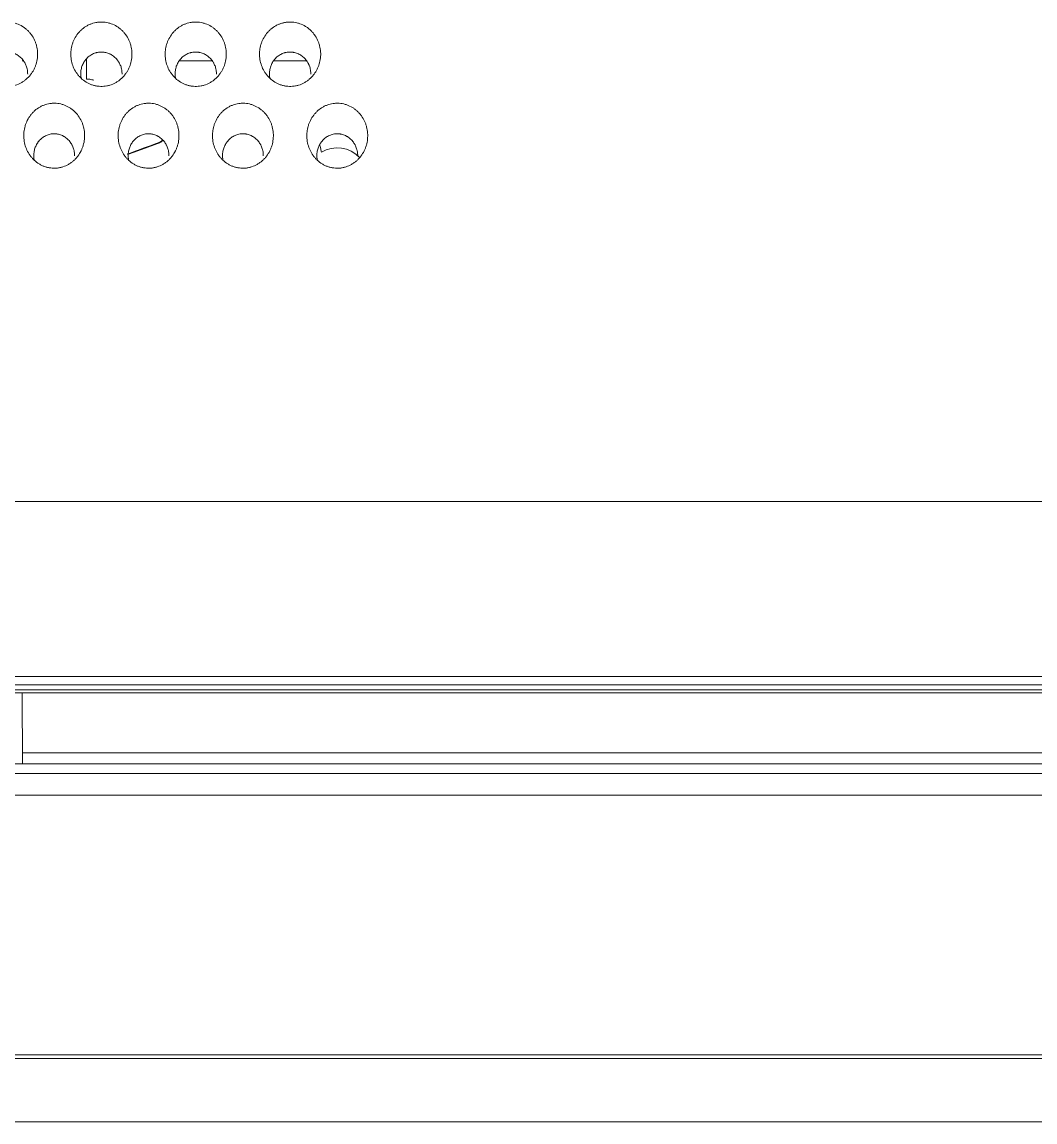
# Model space of a CAD drawing. Header units: millimetres. Extents: x 70151 to 230897, y 35202 to 113211.
# Drawn here: x 178390.98 to 178423.05, y 69139.19 to 69174 of the extents above; entities that cross this region are included whole.
import ezdxf

# ---------------------------------------------------------------- set-up
doc = ezdxf.new("R2010")
doc.units = ezdxf.units.MM
doc.header["$LTSCALE"] = 50
doc.layers.add('2-con', color=2, linetype='Continuous')
doc.layers.add('mark-B', color=2, linetype='Continuous', lineweight=20)

# ---------------------------------------------------------------- blocks, each defined once
blk = doc.blocks.new('무풍1WAY 대형')
at = {"layer": 'mark-B'}
for p, q in [((-539.751, -391.078), (539.721, -391.078)), ((263.932, -393.325), (263.918, -391.078)), ((230.561, -391.427), (263.92, -391.427)), ((230.561, -391.427), (263.92, -391.427)), ((261.898, -413.378), (261.898, -412.75)), ((255.969, -413.326), (254.928, -413.326)), ((258.956, -413.326), (257.916, -413.326)), ((263.934, -413.326), (263.891, -413.326))]:
    blk.add_line(p, q, dxfattribs=at)
for centre, major_axis, ratio, start_param, end_param in [((253.954, -409.572), (0, -1.002), 0.971746, 5.467013, 6.822923), ((259.704, -410.895), (0.068, -0.187), 0.588258, 3.10961, 3.558632)]:
    blk.add_ellipse(centre, major_axis=major_axis, ratio=ratio, start_param=start_param, end_param=end_param, dxfattribs=at)
for points, degree in [([(533.892, -379.742), (355.932, -379.742), (177.972, -379.741), (0.012, -379.74)], 3), ([(544.788, -399.378), (364.013, -399.378), (183.239, -399.378), (2.464, -399.378)], 3), ([(260.607, -410.369), (260.269, -410.495), (259.932, -410.619), (259.597, -410.74)], 3), ([(260.564, -410.367), (260.098, -410.542), (259.639, -410.704)], 2)]:
    blk.add_open_spline(points, degree=degree, dxfattribs=at)
for points, knots in [([(0.012, -381.746), (0.676, -381.746), (1.34, -381.746), (4.66, -381.746), (7.315, -381.746), (20.593, -381.746), (31.216, -381.746), (84.328, -381.746), (126.817, -381.746), (290.835, -381.746), (412.363, -381.746), (533.892, -381.746)], [0, 0, 0, 0, 0.003731, 0.003731, 0.018653, 0.018653, 0.078343, 0.078343, 0.317102, 0.317102, 1, 1, 1, 1]), ([(533.892, -381.867), (527.368, -381.867), (520.843, -381.867), (488.223, -381.867), (462.126, -381.867), (383.837, -381.867), (331.643, -381.867), (186.304, -381.867), (93.158, -381.867), (0.012, -381.867)], [0, 0, 0, 0, 0.036661, 0.036661, 0.183304, 0.183304, 0.47659, 0.47659, 1, 1, 1, 1]), ([(0.012, -390.086), (88.992, -390.086), (177.972, -390.086), (311.442, -390.086), (355.932, -390.086), (422.667, -390.086), (444.912, -390.086), (478.279, -390.086), (489.402, -390.086), (506.086, -390.086), (511.647, -390.086), (522.769, -390.086), (528.331, -390.086), (533.892, -390.086)], [0, 0, 0, 0, 0.5, 0.5, 0.75, 0.75, 0.875, 0.875, 0.9375, 0.9375, 0.96875, 0.96875, 1, 1, 1, 1]), ([(533.892, -390.772), (528.331, -390.772), (522.769, -390.772), (511.647, -390.772), (506.086, -390.772), (489.402, -390.772), (456.034, -390.772), (378.177, -390.772), (311.442, -390.772), (177.972, -390.772), (88.992, -390.772), (0.012, -390.772)], [0, 0, 0, 0, 0.03125, 0.03125, 0.0625, 0.0625, 0.125, 0.25, 0.5, 0.5, 1, 1, 1, 1]), ([(0.012, -393.325), (89.939, -393.325), (179.865, -393.325), (314.754, -393.325), (382.199, -393.325), (460.884, -393.325), (494.607, -393.325), (511.468, -393.325), (517.088, -393.325), (525.519, -393.325), (528.329, -393.325), (532.544, -393.325), (533.949, -393.325), (536.76, -393.325), (538.165, -393.325), (539.57, -393.326)], [0, 0, 0, 0, 0.5, 0.5, 0.75, 0.875, 0.9375, 0.9375, 0.96875, 0.96875, 0.984375, 0.984375, 0.992188, 0.992188, 1, 1, 1, 1]), ([(539.57, -393.415), (538.165, -393.415), (536.76, -393.414), (533.949, -393.414), (532.544, -393.414), (528.329, -393.414), (525.519, -393.414), (517.088, -393.414), (511.468, -393.414), (494.607, -393.414), (460.884, -393.414), (382.199, -393.414), (224.828, -393.414), (89.939, -393.414), (0.012, -393.414)], [0, 0, 0, 0, 0.007812, 0.007812, 0.015625, 0.015625, 0.03125, 0.03125, 0.0625, 0.0625, 0.125, 0.25, 0.5, 1, 1, 1, 1]), ([(0.012, -393.574), (0.562, -393.574), (1.111, -393.574), (3.857, -393.574), (6.053, -393.574), (17.036, -393.574), (25.823, -393.574), (69.755, -393.574), (104.901, -393.574), (206.137, -393.574), (272.226, -393.574), (340.153, -393.574), (341.99, -393.574), (346.025, -393.574), (348.222, -393.574), (352.615, -393.574), (354.811, -393.574), (361.401, -393.574), (365.795, -393.574), (372.384, -393.574), (374.581, -393.574), (378.974, -393.574), (381.171, -393.574), (387.761, -393.574), (392.154, -393.574), (398.744, -393.574), (400.941, -393.574), (405.334, -393.574), (407.531, -393.574), (411.924, -393.574), (414.12, -393.574), (420.71, -393.574), (425.104, -393.574), (431.693, -393.574), (433.89, -393.574), (438.283, -393.574), (440.48, -393.574), (447.07, -393.574), (451.463, -393.574), (458.053, -393.574), (460.25, -393.574), (464.643, -393.574), (466.839, -393.574), (473.429, -393.574), (477.823, -393.574), (484.413, -393.574), (486.609, -393.574), (491.002, -393.574), (493.199, -393.574), (499.789, -393.574), (504.182, -393.574), (510.772, -393.574), (512.969, -393.574), (517.362, -393.574), (519.559, -393.574), (526.698, -393.574), (531.64, -393.574), (537.131, -393.574), (537.68, -393.574), (538.676, -393.574), (539.123, -393.574), (539.569, -393.574)], [0, 0, 0, 0, 0.003053, 0.003053, 0.015267, 0.015267, 0.064121, 0.064121, 0.259537, 0.259537, 0.627, 0.627, 0.637219, 0.637219, 0.649432, 0.649432, 0.661646, 0.661646, 0.686073, 0.686073, 0.698286, 0.698286, 0.7105, 0.7105, 0.734927, 0.734927, 0.74714, 0.74714, 0.759354, 0.759354, 0.771567, 0.771567, 0.795994, 0.795994, 0.808208, 0.808208, 0.820421, 0.820421, 0.844848, 0.844848, 0.857062, 0.857062, 0.869276, 0.869276, 0.893703, 0.893703, 0.905916, 0.905916, 0.91813, 0.91813, 0.942557, 0.942557, 0.95477, 0.95477, 0.966984, 0.966984, 0.994463, 0.994463, 0.997517, 0.997517, 1, 1, 1, 1]), ([(539.566, -393.844), (538.902, -393.844), (538.238, -393.844), (537.244, -393.844), (536.913, -393.844), (535.918, -393.844), (535.254, -393.844), (531.935, -393.844), (529.279, -393.844), (516.001, -393.844), (505.379, -393.844), (452.267, -393.844), (409.777, -393.844), (244.863, -393.844), (122.438, -393.844), (0.012, -393.844)], [0, 0, 0, 0, 0.003691, 0.003691, 0.00553, 0.00553, 0.009221, 0.009221, 0.023987, 0.023987, 0.083049, 0.083049, 0.319298, 0.319298, 1, 1, 1, 1]), ([(254.717, -410.329), (254.756, -410.383), (254.788, -410.439), (254.843, -410.556), (254.865, -410.617), (254.899, -410.744), (254.909, -410.808), (254.917, -410.905), (254.918, -410.938), (254.917, -410.987), (254.917, -411.003), (254.915, -411.036), (254.914, -411.052), (254.906, -411.133), (254.893, -411.197), (254.866, -411.29), (254.856, -411.321), (254.832, -411.382), (254.819, -411.412), (254.775, -411.5), (254.741, -411.555), (254.682, -411.632), (254.661, -411.657), (254.627, -411.693), (254.616, -411.705), (254.592, -411.727), (254.58, -411.739), (254.519, -411.792), (254.466, -411.83), (254.396, -411.87), (254.381, -411.878), (254.352, -411.893), (254.337, -411.9), (254.292, -411.92), (254.261, -411.931), (254.169, -411.961), (254.105, -411.974), (254.023, -411.981), (254.006, -411.983), (253.974, -411.984), (253.957, -411.984), (253.909, -411.983), (253.844, -411.979), (253.779, -411.968), (253.731, -411.956), (253.715, -411.952), (253.684, -411.943), (253.668, -411.938), (253.591, -411.911), (253.532, -411.883), (253.462, -411.841), (253.449, -411.832), (253.421, -411.814), (253.381, -411.785), (253.319, -411.733), (253.274, -411.686), (253.23, -411.637), (253.21, -411.611), (253.152, -411.532), (253.119, -411.476), (253.085, -411.402), (253.078, -411.387), (253.066, -411.357), (253.06, -411.342), (253.043, -411.295), (253.033, -411.264), (253.009, -411.17), (252.998, -411.106), (252.991, -411.008), (252.99, -410.975), (252.991, -410.91), (252.993, -410.877), (253.003, -410.781), (253.015, -410.717), (253.038, -410.638), (253.043, -410.622), (253.053, -410.591), (253.07, -410.545), (253.09, -410.501), (253.133, -410.414), (253.168, -410.359), (253.228, -410.28), (253.249, -410.255), (253.293, -410.208), (253.339, -410.162), (253.39, -410.122), (253.43, -410.093), (253.443, -410.084), (253.471, -410.066), (253.485, -410.057), (253.556, -410.017), (253.615, -409.99), (253.708, -409.96), (253.74, -409.952), (253.788, -409.942), (253.804, -409.939), (253.837, -409.934), (253.853, -409.932), (253.934, -409.925), (253.999, -409.925), (254.081, -409.936), (254.097, -409.938), (254.129, -409.944), (254.177, -409.954), (254.256, -409.977), (254.316, -410.002), (254.36, -410.023), (254.375, -410.03), (254.404, -410.046), (254.418, -410.054), (254.488, -410.097), (254.539, -410.137), (254.611, -410.204), (254.634, -410.227), (254.678, -410.277), (254.698, -410.302), (254.717, -410.329)], [0, 0, 0, 0, 0.03125, 0.03125, 0.0625, 0.0625, 0.09375, 0.09375, 0.109375, 0.109375, 0.117188, 0.117188, 0.125, 0.125, 0.15625, 0.15625, 0.171875, 0.171875, 0.1875, 0.1875, 0.21875, 0.21875, 0.234375, 0.234375, 0.242188, 0.242188, 0.25, 0.25, 0.28125, 0.28125, 0.289063, 0.289063, 0.296875, 0.296875, 0.3125, 0.3125, 0.34375, 0.34375, 0.351563, 0.351563, 0.359375, 0.359375, 0.375, 0.390625, 0.390625, 0.398438, 0.398438, 0.40625, 0.40625, 0.4375, 0.4375, 0.445313, 0.445313, 0.453125, 0.46875, 0.484375, 0.484375, 0.5, 0.5, 0.53125, 0.53125, 0.539063, 0.539063, 0.546875, 0.546875, 0.5625, 0.5625, 0.59375, 0.59375, 0.609375, 0.609375, 0.625, 0.625, 0.65625, 0.65625, 0.664063, 0.664063, 0.671875, 0.6875, 0.6875, 0.71875, 0.71875, 0.734375, 0.734375, 0.75, 0.765625, 0.765625, 0.773438, 0.773438, 0.78125, 0.78125, 0.8125, 0.8125, 0.828125, 0.828125, 0.835938, 0.835938, 0.84375, 0.84375, 0.875, 0.875, 0.882813, 0.882813, 0.890625, 0.90625, 0.921875, 0.921875, 0.929688, 0.929688, 0.9375, 0.9375, 0.96875, 0.96875, 0.984375, 0.984375, 1, 1, 1, 1]), ([(257.705, -410.329), (257.743, -410.383), (257.776, -410.439), (257.831, -410.556), (257.853, -410.617), (257.886, -410.744), (257.897, -410.808), (257.904, -410.905), (257.906, -410.938), (257.905, -410.987), (257.904, -411.003), (257.903, -411.036), (257.901, -411.052), (257.893, -411.133), (257.881, -411.197), (257.854, -411.29), (257.844, -411.321), (257.82, -411.382), (257.807, -411.412), (257.763, -411.5), (257.729, -411.555), (257.669, -411.632), (257.648, -411.657), (257.615, -411.693), (257.603, -411.705), (257.58, -411.727), (257.568, -411.739), (257.507, -411.792), (257.454, -411.83), (257.383, -411.87), (257.369, -411.878), (257.34, -411.893), (257.325, -411.9), (257.28, -411.92), (257.249, -411.931), (257.156, -411.961), (257.092, -411.974), (257.01, -411.981), (256.994, -411.983), (256.961, -411.984), (256.945, -411.984), (256.896, -411.983), (256.831, -411.979), (256.767, -411.968), (256.719, -411.956), (256.703, -411.952), (256.671, -411.943), (256.656, -411.938), (256.579, -411.911), (256.52, -411.883), (256.45, -411.841), (256.436, -411.832), (256.409, -411.814), (256.369, -411.785), (256.307, -411.733), (256.261, -411.686), (256.218, -411.637), (256.197, -411.611), (256.14, -411.532), (256.107, -411.476), (256.072, -411.402), (256.066, -411.387), (256.053, -411.357), (256.047, -411.342), (256.031, -411.295), (256.021, -411.264), (255.996, -411.17), (255.986, -411.106), (255.978, -411.008), (255.977, -410.975), (255.978, -410.91), (255.98, -410.877), (255.99, -410.781), (256.003, -410.717), (256.025, -410.638), (256.03, -410.622), (256.041, -410.591), (256.058, -410.545), (256.078, -410.501), (256.121, -410.414), (256.155, -410.359), (256.215, -410.28), (256.236, -410.255), (256.28, -410.208), (256.327, -410.162), (256.377, -410.122), (256.417, -410.093), (256.431, -410.084), (256.458, -410.066), (256.472, -410.057), (256.543, -410.017), (256.603, -409.99), (256.696, -409.96), (256.727, -409.952), (256.776, -409.942), (256.792, -409.939), (256.824, -409.934), (256.841, -409.932), (256.922, -409.925), (256.987, -409.925), (257.068, -409.936), (257.085, -409.938), (257.117, -409.944), (257.165, -409.954), (257.243, -409.977), (257.303, -410.002), (257.348, -410.023), (257.362, -410.03), (257.391, -410.046), (257.406, -410.054), (257.475, -410.097), (257.527, -410.137), (257.599, -410.204), (257.622, -410.227), (257.665, -410.277), (257.686, -410.302), (257.705, -410.329)], [0, 0, 0, 0, 0.03125, 0.03125, 0.0625, 0.0625, 0.09375, 0.09375, 0.109375, 0.109375, 0.117188, 0.117188, 0.125, 0.125, 0.15625, 0.15625, 0.171875, 0.171875, 0.1875, 0.1875, 0.21875, 0.21875, 0.234375, 0.234375, 0.242188, 0.242188, 0.25, 0.25, 0.28125, 0.28125, 0.289063, 0.289063, 0.296875, 0.296875, 0.3125, 0.3125, 0.34375, 0.34375, 0.351563, 0.351563, 0.359375, 0.359375, 0.375, 0.390625, 0.390625, 0.398438, 0.398438, 0.40625, 0.40625, 0.4375, 0.4375, 0.445313, 0.445313, 0.453125, 0.46875, 0.484375, 0.484375, 0.5, 0.5, 0.53125, 0.53125, 0.539062, 0.539062, 0.546875, 0.546875, 0.5625, 0.5625, 0.59375, 0.59375, 0.609375, 0.609375, 0.625, 0.625, 0.65625, 0.65625, 0.664063, 0.664063, 0.671875, 0.6875, 0.6875, 0.71875, 0.71875, 0.734375, 0.734375, 0.75, 0.765625, 0.765625, 0.773438, 0.773438, 0.78125, 0.78125, 0.8125, 0.8125, 0.828125, 0.828125, 0.835938, 0.835938, 0.84375, 0.84375, 0.875, 0.875, 0.882813, 0.882813, 0.890625, 0.90625, 0.921875, 0.921875, 0.929688, 0.929688, 0.9375, 0.9375, 0.96875, 0.96875, 0.984375, 0.984375, 1, 1, 1, 1]), ([(260.692, -410.329), (260.731, -410.383), (260.763, -410.439), (260.818, -410.556), (260.84, -410.617), (260.874, -410.744), (260.884, -410.808), (260.892, -410.905), (260.893, -410.938), (260.893, -410.987), (260.892, -411.003), (260.89, -411.036), (260.889, -411.052), (260.881, -411.133), (260.868, -411.197), (260.842, -411.29), (260.831, -411.321), (260.808, -411.382), (260.794, -411.412), (260.75, -411.5), (260.716, -411.555), (260.657, -411.632), (260.636, -411.657), (260.602, -411.693), (260.591, -411.705), (260.567, -411.727), (260.555, -411.739), (260.494, -411.792), (260.442, -411.83), (260.371, -411.87), (260.356, -411.878), (260.327, -411.893), (260.312, -411.9), (260.267, -411.92), (260.237, -411.931), (260.144, -411.961), (260.08, -411.974), (259.998, -411.981), (259.982, -411.983), (259.949, -411.984), (259.932, -411.984), (259.884, -411.983), (259.819, -411.979), (259.754, -411.968), (259.706, -411.956), (259.691, -411.952), (259.659, -411.943), (259.643, -411.938), (259.566, -411.911), (259.508, -411.883), (259.437, -411.841), (259.424, -411.832), (259.396, -411.814), (259.357, -411.785), (259.294, -411.733), (259.249, -411.686), (259.205, -411.637), (259.185, -411.611), (259.127, -411.532), (259.094, -411.476), (259.06, -411.402), (259.053, -411.387), (259.041, -411.357), (259.035, -411.342), (259.018, -411.295), (259.009, -411.264), (258.984, -411.17), (258.973, -411.106), (258.966, -411.008), (258.965, -410.975), (258.966, -410.91), (258.968, -410.877), (258.978, -410.781), (258.99, -410.717), (259.013, -410.638), (259.018, -410.622), (259.028, -410.591), (259.045, -410.545), (259.065, -410.501), (259.109, -410.414), (259.143, -410.359), (259.203, -410.28), (259.224, -410.255), (259.268, -410.208), (259.314, -410.162), (259.365, -410.122), (259.405, -410.093), (259.418, -410.084), (259.446, -410.066), (259.46, -410.057), (259.531, -410.017), (259.59, -409.99), (259.683, -409.96), (259.715, -409.952), (259.763, -409.942), (259.779, -409.939), (259.812, -409.934), (259.828, -409.932), (259.909, -409.925), (259.974, -409.925), (260.056, -409.936), (260.072, -409.938), (260.104, -409.944), (260.153, -409.954), (260.231, -409.977), (260.291, -410.002), (260.335, -410.023), (260.35, -410.03), (260.379, -410.046), (260.393, -410.054), (260.463, -410.097), (260.515, -410.137), (260.586, -410.204), (260.609, -410.227), (260.653, -410.277), (260.673, -410.302), (260.692, -410.329)], [0, 0, 0, 0, 0.03125, 0.03125, 0.0625, 0.0625, 0.09375, 0.09375, 0.109375, 0.109375, 0.117188, 0.117188, 0.125, 0.125, 0.15625, 0.15625, 0.171875, 0.171875, 0.1875, 0.1875, 0.21875, 0.21875, 0.234375, 0.234375, 0.242188, 0.242188, 0.25, 0.25, 0.28125, 0.28125, 0.289063, 0.289063, 0.296875, 0.296875, 0.3125, 0.3125, 0.34375, 0.34375, 0.351563, 0.351563, 0.359375, 0.359375, 0.375, 0.390625, 0.390625, 0.398438, 0.398438, 0.40625, 0.40625, 0.4375, 0.4375, 0.445313, 0.445313, 0.453125, 0.46875, 0.484375, 0.484375, 0.5, 0.5, 0.53125, 0.53125, 0.539063, 0.539063, 0.546875, 0.546875, 0.5625, 0.5625, 0.59375, 0.59375, 0.609375, 0.609375, 0.625, 0.625, 0.65625, 0.65625, 0.664063, 0.664063, 0.671875, 0.6875, 0.6875, 0.71875, 0.71875, 0.734375, 0.734375, 0.75, 0.765625, 0.765625, 0.773438, 0.773438, 0.78125, 0.78125, 0.8125, 0.8125, 0.828125, 0.828125, 0.835938, 0.835938, 0.84375, 0.84375, 0.875, 0.875, 0.882813, 0.882813, 0.890625, 0.90625, 0.921875, 0.921875, 0.929688, 0.929688, 0.9375, 0.9375, 0.96875, 0.96875, 0.984375, 0.984375, 1, 1, 1, 1]), ([(263.68, -410.329), (263.718, -410.383), (263.751, -410.439), (263.806, -410.556), (263.828, -410.617), (263.861, -410.744), (263.872, -410.808), (263.88, -410.905), (263.881, -410.938), (263.88, -410.987), (263.88, -411.003), (263.878, -411.036), (263.876, -411.052), (263.868, -411.133), (263.856, -411.197), (263.829, -411.29), (263.819, -411.321), (263.795, -411.382), (263.782, -411.412), (263.738, -411.5), (263.704, -411.555), (263.644, -411.632), (263.623, -411.657), (263.59, -411.693), (263.578, -411.705), (263.555, -411.727), (263.543, -411.739), (263.482, -411.792), (263.429, -411.83), (263.358, -411.87), (263.344, -411.878), (263.315, -411.893), (263.3, -411.9), (263.255, -411.92), (263.224, -411.931), (263.131, -411.961), (263.068, -411.974), (262.986, -411.981), (262.969, -411.983), (262.936, -411.984), (262.92, -411.984), (262.871, -411.983), (262.806, -411.979), (262.742, -411.968), (262.694, -411.956), (262.678, -411.952), (262.647, -411.943), (262.631, -411.938), (262.554, -411.911), (262.495, -411.883), (262.425, -411.841), (262.411, -411.832), (262.384, -411.814), (262.344, -411.785), (262.282, -411.733), (262.236, -411.686), (262.193, -411.637), (262.172, -411.611), (262.115, -411.532), (262.082, -411.476), (262.047, -411.402), (262.041, -411.387), (262.028, -411.357), (262.022, -411.342), (262.006, -411.295), (261.996, -411.264), (261.972, -411.17), (261.961, -411.106), (261.954, -411.008), (261.953, -410.975), (261.954, -410.91), (261.955, -410.877), (261.965, -410.781), (261.978, -410.717), (262.001, -410.638), (262.006, -410.622), (262.016, -410.591), (262.033, -410.545), (262.053, -410.501), (262.096, -410.414), (262.13, -410.359), (262.19, -410.28), (262.211, -410.255), (262.256, -410.208), (262.302, -410.162), (262.353, -410.122), (262.392, -410.093), (262.406, -410.084), (262.433, -410.066), (262.447, -410.057), (262.519, -410.017), (262.578, -409.99), (262.671, -409.96), (262.702, -409.952), (262.751, -409.942), (262.767, -409.939), (262.799, -409.934), (262.816, -409.932), (262.897, -409.925), (262.962, -409.925), (263.043, -409.936), (263.06, -409.938), (263.092, -409.944), (263.14, -409.954), (263.218, -409.977), (263.278, -410.002), (263.323, -410.023), (263.338, -410.03), (263.366, -410.046), (263.381, -410.054), (263.45, -410.097), (263.502, -410.137), (263.574, -410.204), (263.597, -410.227), (263.64, -410.277), (263.661, -410.302), (263.68, -410.329)], [0, 0, 0, 0, 0.03125, 0.03125, 0.0625, 0.0625, 0.09375, 0.09375, 0.109375, 0.109375, 0.117187, 0.117187, 0.125, 0.125, 0.15625, 0.15625, 0.171875, 0.171875, 0.1875, 0.1875, 0.21875, 0.21875, 0.234375, 0.234375, 0.242187, 0.242187, 0.25, 0.25, 0.28125, 0.28125, 0.289062, 0.289062, 0.296875, 0.296875, 0.3125, 0.3125, 0.34375, 0.34375, 0.351562, 0.351562, 0.359375, 0.359375, 0.375, 0.390625, 0.390625, 0.398437, 0.398437, 0.40625, 0.40625, 0.4375, 0.4375, 0.445312, 0.445312, 0.453125, 0.46875, 0.484375, 0.484375, 0.5, 0.5, 0.53125, 0.53125, 0.539062, 0.539062, 0.546875, 0.546875, 0.5625, 0.5625, 0.59375, 0.59375, 0.609375, 0.609375, 0.625, 0.625, 0.65625, 0.65625, 0.664062, 0.664062, 0.671875, 0.6875, 0.6875, 0.71875, 0.71875, 0.734375, 0.734375, 0.75, 0.765625, 0.765625, 0.773437, 0.773437, 0.78125, 0.78125, 0.8125, 0.8125, 0.828125, 0.828125, 0.835937, 0.835937, 0.84375, 0.84375, 0.875, 0.875, 0.882812, 0.882812, 0.890625, 0.90625, 0.921875, 0.921875, 0.929687, 0.929687, 0.9375, 0.9375, 0.96875, 0.96875, 0.984375, 0.984375, 1, 1, 1, 1]), ([(254.585, -410.18), (254.587, -410.187), (254.588, -410.194), (254.593, -410.222), (254.596, -410.244), (254.598, -410.277), (254.599, -410.288), (254.6, -410.31), (254.6, -410.321), (254.6, -410.376), (254.595, -410.419), (254.583, -410.483), (254.578, -410.505), (254.566, -410.547), (254.559, -410.568), (254.536, -410.629), (254.517, -410.668), (254.488, -410.715), (254.482, -410.724), (254.47, -410.742), (254.464, -410.751), (254.444, -410.777), (254.43, -410.794), (254.385, -410.842), (254.353, -410.871), (254.3, -410.91), (254.281, -410.922), (254.243, -410.944), (254.204, -410.964), (254.164, -410.98), (254.122, -410.993), (254.101, -410.999), (254.036, -411.013), (253.992, -411.017), (253.927, -411.017), (253.905, -411.015), (253.872, -411.011), (253.861, -411.01), (253.839, -411.006), (253.829, -411.004), (253.775, -410.992), (253.734, -410.977), (253.684, -410.954), (253.674, -410.949), (253.655, -410.938), (253.626, -410.922), (253.581, -410.891), (253.547, -410.863), (253.515, -410.833), (253.499, -410.818), (253.456, -410.768), (253.43, -410.733), (253.402, -410.686), (253.397, -410.676), (253.387, -410.657), (253.382, -410.647), (253.368, -410.617), (253.359, -410.597), (253.337, -410.535), (253.326, -410.493), (253.315, -410.428), (253.312, -410.406), (253.309, -410.362), (253.308, -410.34), (253.308, -410.318)], [0, 0, 0, 0, 0.009671, 0.009671, 0.038799, 0.038799, 0.053362, 0.053362, 0.067926, 0.067926, 0.12618, 0.12618, 0.155308, 0.155308, 0.184435, 0.184435, 0.24269, 0.24269, 0.257253, 0.257253, 0.271817, 0.271817, 0.300944, 0.300944, 0.359199, 0.359199, 0.388326, 0.388326, 0.417454, 0.446581, 0.446581, 0.475708, 0.475708, 0.533963, 0.533963, 0.56309, 0.56309, 0.577654, 0.577654, 0.592218, 0.592218, 0.650472, 0.650472, 0.665036, 0.665036, 0.6796, 0.708727, 0.737854, 0.737854, 0.766981, 0.766981, 0.825236, 0.825236, 0.8398, 0.8398, 0.854363, 0.854363, 0.883491, 0.883491, 0.941745, 0.941745, 0.970873, 0.970873, 1, 1, 1, 1]), ([(254.455, -410.432), (254.462, -410.465), (254.469, -410.499), (254.484, -410.563), (254.491, -410.595), (254.502, -410.64), (254.506, -410.655), (254.509, -410.669)], [0, 0, 0, 0, 0.403898, 0.403898, 0.807796, 0.807796, 1, 1, 1, 1]), ([(257.573, -410.18), (257.574, -410.187), (257.575, -410.194), (257.58, -410.222), (257.583, -410.244), (257.586, -410.277), (257.586, -410.288), (257.587, -410.31), (257.587, -410.321), (257.587, -410.376), (257.583, -410.419), (257.571, -410.483), (257.566, -410.505), (257.554, -410.547), (257.547, -410.568), (257.524, -410.629), (257.504, -410.668), (257.476, -410.715), (257.47, -410.724), (257.458, -410.742), (257.451, -410.751), (257.431, -410.777), (257.417, -410.794), (257.373, -410.842), (257.341, -410.871), (257.287, -410.91), (257.269, -410.922), (257.231, -410.944), (257.192, -410.964), (257.151, -410.98), (257.11, -410.993), (257.088, -410.999), (257.023, -411.013), (256.98, -411.017), (256.914, -411.017), (256.892, -411.015), (256.86, -411.011), (256.849, -411.01), (256.827, -411.006), (256.816, -411.004), (256.763, -410.992), (256.721, -410.977), (256.672, -410.954), (256.662, -410.949), (256.642, -410.938), (256.614, -410.922), (256.568, -410.891), (256.535, -410.863), (256.502, -410.833), (256.487, -410.818), (256.443, -410.768), (256.418, -410.733), (256.39, -410.686), (256.384, -410.676), (256.374, -410.657), (256.369, -410.647), (256.355, -410.617), (256.347, -410.597), (256.325, -410.535), (256.313, -410.493), (256.302, -410.428), (256.3, -410.406), (256.296, -410.362), (256.295, -410.34), (256.296, -410.318)], [0, 0, 0, 0, 0.009669, 0.009669, 0.038797, 0.038797, 0.053361, 0.053361, 0.067924, 0.067924, 0.126179, 0.126179, 0.155306, 0.155306, 0.184434, 0.184434, 0.242688, 0.242688, 0.257252, 0.257252, 0.271816, 0.271816, 0.300943, 0.300943, 0.359198, 0.359198, 0.388325, 0.388325, 0.417453, 0.44658, 0.44658, 0.475707, 0.475707, 0.533962, 0.533962, 0.563089, 0.563089, 0.577653, 0.577653, 0.592217, 0.592217, 0.650472, 0.650472, 0.665035, 0.665035, 0.679599, 0.708726, 0.737854, 0.737854, 0.766981, 0.766981, 0.825236, 0.825236, 0.839799, 0.839799, 0.854363, 0.854363, 0.883491, 0.883491, 0.941745, 0.941745, 0.970873, 0.970873, 1, 1, 1, 1]), ([(260.56, -410.18), (260.562, -410.187), (260.563, -410.194), (260.568, -410.222), (260.571, -410.244), (260.573, -410.277), (260.574, -410.288), (260.575, -410.31), (260.575, -410.321), (260.575, -410.376), (260.57, -410.419), (260.558, -410.483), (260.553, -410.505), (260.541, -410.547), (260.535, -410.568), (260.511, -410.629), (260.492, -410.668), (260.463, -410.715), (260.457, -410.724), (260.445, -410.742), (260.439, -410.751), (260.419, -410.777), (260.405, -410.794), (260.36, -410.842), (260.328, -410.871), (260.275, -410.91), (260.256, -410.922), (260.218, -410.944), (260.179, -410.964), (260.139, -410.98), (260.097, -410.993), (260.076, -410.999), (260.011, -411.013), (259.967, -411.017), (259.902, -411.017), (259.88, -411.015), (259.847, -411.011), (259.836, -411.01), (259.814, -411.006), (259.804, -411.004), (259.75, -410.992), (259.709, -410.977), (259.659, -410.954), (259.649, -410.949), (259.63, -410.938), (259.601, -410.922), (259.556, -410.891), (259.522, -410.863), (259.49, -410.833), (259.475, -410.818), (259.431, -410.768), (259.405, -410.733), (259.377, -410.686), (259.372, -410.676), (259.362, -410.657), (259.357, -410.647), (259.343, -410.617), (259.334, -410.597), (259.312, -410.535), (259.301, -410.493), (259.29, -410.428), (259.287, -410.406), (259.284, -410.362), (259.283, -410.34), (259.283, -410.318)], [0, 0, 0, 0, 0.009669, 0.009669, 0.038797, 0.038797, 0.053361, 0.053361, 0.067924, 0.067924, 0.126179, 0.126179, 0.155306, 0.155306, 0.184434, 0.184434, 0.242688, 0.242688, 0.257252, 0.257252, 0.271816, 0.271816, 0.300943, 0.300943, 0.359198, 0.359198, 0.388325, 0.388325, 0.417453, 0.44658, 0.44658, 0.475707, 0.475707, 0.533962, 0.533962, 0.563089, 0.563089, 0.577653, 0.577653, 0.592217, 0.592217, 0.650472, 0.650472, 0.665035, 0.665035, 0.679599, 0.708726, 0.737854, 0.737854, 0.766981, 0.766981, 0.825236, 0.825236, 0.839799, 0.839799, 0.854363, 0.854363, 0.883491, 0.883491, 0.941745, 0.941745, 0.970873, 0.970873, 1, 1, 1, 1]), ([(263.548, -410.18), (263.549, -410.187), (263.551, -410.194), (263.556, -410.222), (263.558, -410.244), (263.561, -410.277), (263.562, -410.288), (263.562, -410.31), (263.563, -410.321), (263.562, -410.376), (263.558, -410.419), (263.546, -410.483), (263.541, -410.505), (263.529, -410.547), (263.522, -410.568), (263.499, -410.629), (263.48, -410.668), (263.451, -410.715), (263.445, -410.724), (263.433, -410.742), (263.426, -410.751), (263.406, -410.777), (263.392, -410.794), (263.348, -410.842), (263.316, -410.871), (263.262, -410.91), (263.244, -410.922), (263.206, -410.944), (263.167, -410.964), (263.126, -410.98), (263.085, -410.993), (263.063, -410.999), (262.998, -411.013), (262.955, -411.017), (262.889, -411.017), (262.868, -411.015), (262.835, -411.011), (262.824, -411.01), (262.802, -411.006), (262.791, -411.004), (262.738, -410.992), (262.697, -410.977), (262.647, -410.954), (262.637, -410.949), (262.617, -410.938), (262.589, -410.922), (262.543, -410.891), (262.51, -410.863), (262.478, -410.833), (262.462, -410.818), (262.418, -410.768), (262.393, -410.733), (262.365, -410.686), (262.36, -410.676), (262.349, -410.657), (262.344, -410.647), (262.33, -410.617), (262.322, -410.597), (262.3, -410.535), (262.288, -410.493), (262.277, -410.428), (262.275, -410.406), (262.271, -410.362), (262.271, -410.34), (262.271, -410.318)], [0, 0, 0, 0, 0.009669, 0.009669, 0.038797, 0.038797, 0.053361, 0.053361, 0.067924, 0.067924, 0.126179, 0.126179, 0.155306, 0.155306, 0.184434, 0.184434, 0.242688, 0.242688, 0.257252, 0.257252, 0.271816, 0.271816, 0.300943, 0.300943, 0.359198, 0.359198, 0.388325, 0.388325, 0.417453, 0.44658, 0.44658, 0.475707, 0.475707, 0.533962, 0.533962, 0.563089, 0.563089, 0.577653, 0.577653, 0.592217, 0.592217, 0.650472, 0.650472, 0.665035, 0.665035, 0.679599, 0.708726, 0.737854, 0.737854, 0.766981, 0.766981, 0.825236, 0.825236, 0.839799, 0.839799, 0.854363, 0.854363, 0.883491, 0.883491, 0.941745, 0.941745, 0.970873, 0.970873, 1, 1, 1, 1]), ([(259.64, -410.712), (259.615, -410.719), (259.55, -410.742), (259.498, -410.781), (259.47, -410.81)], [0, 0, 0, 0, 0.362658, 1, 1, 1, 1]), ([(259.597, -410.74), (259.56, -410.757), (259.528, -410.777), (259.492, -410.805), (259.485, -410.81), (259.478, -410.817), (259.477, -410.817), (259.477, -410.817)], [0, 0, 0, 0, 0.790058, 0.790058, 0.987573, 0.987573, 1, 1, 1, 1]), ([(256.218, -412.919), (256.257, -412.972), (256.289, -413.028), (256.344, -413.145), (256.366, -413.206), (256.39, -413.301), (256.397, -413.333), (256.407, -413.397), (256.415, -413.461), (256.416, -413.526), (256.415, -413.574), (256.415, -413.591), (256.413, -413.623), (256.411, -413.639), (256.402, -413.72), (256.389, -413.784), (256.361, -413.876), (256.35, -413.907), (256.332, -413.952), (256.325, -413.967), (256.311, -413.997), (256.304, -414.011), (256.267, -414.083), (256.231, -414.137), (256.171, -414.213), (256.15, -414.238), (256.115, -414.273), (256.104, -414.284), (256.08, -414.307), (256.068, -414.317), (256.006, -414.37), (255.952, -414.406), (255.881, -414.445), (255.866, -414.453), (255.837, -414.467), (255.822, -414.474), (255.777, -414.493), (255.715, -414.515), (255.652, -414.53), (255.604, -414.539), (255.588, -414.542), (255.556, -414.546), (255.54, -414.548), (255.458, -414.555), (255.393, -414.553), (255.296, -414.54), (255.264, -414.534), (255.216, -414.523), (255.2, -414.519), (255.169, -414.509), (255.153, -414.504), (255.077, -414.477), (255.018, -414.45), (254.948, -414.407), (254.934, -414.398), (254.907, -414.38), (254.867, -414.351), (254.805, -414.299), (254.76, -414.253), (254.728, -414.216), (254.717, -414.204), (254.697, -414.178), (254.687, -414.165), (254.639, -414.099), (254.606, -414.043), (254.565, -413.955), (254.552, -413.925), (254.53, -413.864), (254.521, -413.833), (254.497, -413.738), (254.487, -413.675), (254.48, -413.577), (254.479, -413.544), (254.481, -413.479), (254.483, -413.447), (254.494, -413.351), (254.507, -413.288), (254.531, -413.209), (254.536, -413.194), (254.547, -413.163), (254.564, -413.118), (254.598, -413.044), (254.631, -412.988), (254.657, -412.948), (254.667, -412.934), (254.686, -412.908), (254.695, -412.895), (254.746, -412.83), (254.791, -412.784), (254.865, -412.721), (254.891, -412.701), (254.931, -412.673), (254.945, -412.664), (254.973, -412.647), (254.987, -412.639), (255.059, -412.599), (255.118, -412.574), (255.211, -412.546), (255.243, -412.538), (255.308, -412.526), (255.34, -412.521), (255.437, -412.513), (255.502, -412.515), (255.584, -412.526), (255.6, -412.528), (255.632, -412.534), (255.68, -412.544), (255.758, -412.568), (255.818, -412.593), (255.862, -412.614), (255.877, -412.621), (255.906, -412.637), (255.92, -412.645), (255.989, -412.688), (256.041, -412.727), (256.112, -412.794), (256.135, -412.818), (256.179, -412.867), (256.199, -412.893), (256.218, -412.919)], [0, 0, 0, 0, 0.03125, 0.03125, 0.0625, 0.0625, 0.078125, 0.078125, 0.09375, 0.109375, 0.109375, 0.117187, 0.117187, 0.125, 0.125, 0.15625, 0.15625, 0.171875, 0.171875, 0.179687, 0.179687, 0.1875, 0.1875, 0.21875, 0.21875, 0.234375, 0.234375, 0.242187, 0.242187, 0.25, 0.25, 0.28125, 0.28125, 0.289062, 0.289062, 0.296875, 0.296875, 0.3125, 0.328125, 0.328125, 0.335937, 0.335937, 0.34375, 0.34375, 0.375, 0.375, 0.390625, 0.390625, 0.398437, 0.398437, 0.40625, 0.40625, 0.4375, 0.4375, 0.445313, 0.445313, 0.453125, 0.46875, 0.484375, 0.484375, 0.492188, 0.492188, 0.5, 0.5, 0.53125, 0.53125, 0.546875, 0.546875, 0.5625, 0.5625, 0.59375, 0.59375, 0.609375, 0.609375, 0.625, 0.625, 0.65625, 0.65625, 0.664063, 0.664063, 0.671875, 0.6875, 0.703125, 0.703125, 0.710938, 0.710938, 0.71875, 0.71875, 0.75, 0.75, 0.765625, 0.765625, 0.773438, 0.773438, 0.78125, 0.78125, 0.8125, 0.8125, 0.828125, 0.828125, 0.84375, 0.84375, 0.875, 0.875, 0.882813, 0.882813, 0.890625, 0.90625, 0.921875, 0.921875, 0.929688, 0.929688, 0.9375, 0.9375, 0.96875, 0.96875, 0.984375, 0.984375, 1, 1, 1, 1]), ([(259.206, -412.919), (259.244, -412.972), (259.277, -413.028), (259.331, -413.145), (259.353, -413.206), (259.378, -413.301), (259.384, -413.333), (259.395, -413.397), (259.402, -413.461), (259.404, -413.526), (259.403, -413.574), (259.402, -413.591), (259.4, -413.623), (259.399, -413.639), (259.39, -413.72), (259.377, -413.784), (259.348, -413.876), (259.338, -413.907), (259.319, -413.952), (259.313, -413.967), (259.299, -413.997), (259.292, -414.011), (259.254, -414.083), (259.219, -414.137), (259.159, -414.213), (259.137, -414.238), (259.103, -414.273), (259.091, -414.284), (259.067, -414.307), (259.055, -414.317), (258.993, -414.37), (258.94, -414.406), (258.868, -414.445), (258.854, -414.453), (258.824, -414.467), (258.809, -414.474), (258.764, -414.493), (258.703, -414.515), (258.64, -414.53), (258.592, -414.539), (258.576, -414.542), (258.544, -414.546), (258.527, -414.548), (258.445, -414.555), (258.38, -414.553), (258.284, -414.54), (258.252, -414.534), (258.204, -414.523), (258.188, -414.519), (258.156, -414.509), (258.141, -414.504), (258.064, -414.477), (258.006, -414.45), (257.936, -414.407), (257.922, -414.398), (257.895, -414.38), (257.855, -414.351), (257.793, -414.299), (257.748, -414.253), (257.715, -414.216), (257.705, -414.204), (257.684, -414.178), (257.674, -414.165), (257.626, -414.099), (257.594, -414.043), (257.552, -413.955), (257.54, -413.925), (257.518, -413.864), (257.508, -413.833), (257.484, -413.738), (257.474, -413.675), (257.467, -413.577), (257.467, -413.544), (257.468, -413.479), (257.47, -413.447), (257.481, -413.351), (257.495, -413.288), (257.518, -413.209), (257.523, -413.194), (257.534, -413.163), (257.552, -413.118), (257.586, -413.044), (257.618, -412.988), (257.645, -412.948), (257.654, -412.934), (257.673, -412.908), (257.683, -412.895), (257.734, -412.83), (257.779, -412.784), (257.853, -412.721), (257.878, -412.701), (257.919, -412.673), (257.932, -412.664), (257.96, -412.647), (257.975, -412.639), (258.046, -412.599), (258.106, -412.574), (258.199, -412.546), (258.231, -412.538), (258.295, -412.526), (258.328, -412.521), (258.425, -412.513), (258.49, -412.515), (258.571, -412.526), (258.587, -412.528), (258.62, -412.534), (258.668, -412.544), (258.745, -412.568), (258.805, -412.593), (258.85, -412.614), (258.864, -412.621), (258.893, -412.637), (258.907, -412.645), (258.977, -412.688), (259.028, -412.727), (259.1, -412.794), (259.123, -412.818), (259.166, -412.867), (259.187, -412.893), (259.206, -412.919)], [0, 0, 0, 0, 0.03125, 0.03125, 0.0625, 0.0625, 0.078125, 0.078125, 0.09375, 0.109375, 0.109375, 0.117188, 0.117188, 0.125, 0.125, 0.15625, 0.15625, 0.171875, 0.171875, 0.179688, 0.179688, 0.1875, 0.1875, 0.21875, 0.21875, 0.234375, 0.234375, 0.242188, 0.242188, 0.25, 0.25, 0.28125, 0.28125, 0.289063, 0.289063, 0.296875, 0.296875, 0.3125, 0.328125, 0.328125, 0.335938, 0.335938, 0.34375, 0.34375, 0.375, 0.375, 0.390625, 0.390625, 0.398438, 0.398438, 0.40625, 0.40625, 0.4375, 0.4375, 0.445313, 0.445313, 0.453125, 0.46875, 0.484375, 0.484375, 0.492188, 0.492188, 0.5, 0.5, 0.53125, 0.53125, 0.546875, 0.546875, 0.5625, 0.5625, 0.59375, 0.59375, 0.609375, 0.609375, 0.625, 0.625, 0.65625, 0.65625, 0.664063, 0.664063, 0.671875, 0.6875, 0.703125, 0.703125, 0.710938, 0.710938, 0.71875, 0.71875, 0.75, 0.75, 0.765625, 0.765625, 0.773438, 0.773438, 0.78125, 0.78125, 0.8125, 0.8125, 0.828125, 0.828125, 0.84375, 0.84375, 0.875, 0.875, 0.882813, 0.882813, 0.890625, 0.90625, 0.921875, 0.921875, 0.929688, 0.929688, 0.9375, 0.9375, 0.96875, 0.96875, 0.984375, 0.984375, 1, 1, 1, 1]), ([(262.193, -412.919), (262.232, -412.972), (262.264, -413.028), (262.319, -413.145), (262.341, -413.206), (262.365, -413.301), (262.372, -413.333), (262.382, -413.397), (262.39, -413.461), (262.391, -413.526), (262.39, -413.574), (262.39, -413.591), (262.388, -413.623), (262.386, -413.639), (262.377, -413.72), (262.364, -413.784), (262.336, -413.876), (262.325, -413.907), (262.307, -413.952), (262.3, -413.967), (262.286, -413.997), (262.279, -414.011), (262.242, -414.083), (262.207, -414.137), (262.146, -414.213), (262.125, -414.238), (262.09, -414.273), (262.079, -414.284), (262.055, -414.307), (262.043, -414.317), (261.981, -414.37), (261.927, -414.406), (261.856, -414.445), (261.841, -414.453), (261.812, -414.467), (261.797, -414.474), (261.752, -414.493), (261.69, -414.515), (261.627, -414.53), (261.58, -414.539), (261.564, -414.542), (261.531, -414.546), (261.515, -414.548), (261.433, -414.555), (261.368, -414.553), (261.271, -414.54), (261.239, -414.534), (261.191, -414.523), (261.175, -414.519), (261.144, -414.509), (261.128, -414.504), (261.052, -414.477), (260.993, -414.45), (260.923, -414.407), (260.909, -414.398), (260.882, -414.38), (260.843, -414.351), (260.78, -414.299), (260.735, -414.253), (260.703, -414.216), (260.692, -414.204), (260.672, -414.178), (260.662, -414.165), (260.614, -414.099), (260.581, -414.043), (260.54, -413.955), (260.528, -413.925), (260.505, -413.864), (260.496, -413.833), (260.472, -413.738), (260.462, -413.675), (260.455, -413.577), (260.454, -413.544), (260.456, -413.479), (260.458, -413.447), (260.469, -413.351), (260.482, -413.288), (260.506, -413.209), (260.511, -413.194), (260.522, -413.163), (260.539, -413.118), (260.573, -413.044), (260.606, -412.988), (260.632, -412.948), (260.642, -412.934), (260.661, -412.908), (260.67, -412.895), (260.721, -412.83), (260.766, -412.784), (260.84, -412.721), (260.866, -412.701), (260.906, -412.673), (260.92, -412.664), (260.948, -412.647), (260.962, -412.639), (261.034, -412.599), (261.093, -412.574), (261.187, -412.546), (261.218, -412.538), (261.283, -412.526), (261.315, -412.521), (261.412, -412.513), (261.477, -412.515), (261.559, -412.526), (261.575, -412.528), (261.607, -412.534), (261.655, -412.544), (261.733, -412.568), (261.793, -412.593), (261.837, -412.614), (261.852, -412.621), (261.881, -412.637), (261.895, -412.645), (261.964, -412.688), (262.016, -412.727), (262.088, -412.794), (262.11, -412.818), (262.154, -412.867), (262.174, -412.893), (262.193, -412.919)], [0, 0, 0, 0, 0.03125, 0.03125, 0.0625, 0.0625, 0.078125, 0.078125, 0.09375, 0.109375, 0.109375, 0.117187, 0.117187, 0.125, 0.125, 0.15625, 0.15625, 0.171875, 0.171875, 0.179687, 0.179687, 0.1875, 0.1875, 0.21875, 0.21875, 0.234375, 0.234375, 0.242187, 0.242187, 0.25, 0.25, 0.28125, 0.28125, 0.289062, 0.289062, 0.296875, 0.296875, 0.3125, 0.328125, 0.328125, 0.335937, 0.335937, 0.34375, 0.34375, 0.375, 0.375, 0.390625, 0.390625, 0.398437, 0.398437, 0.40625, 0.40625, 0.4375, 0.4375, 0.445312, 0.445312, 0.453125, 0.46875, 0.484375, 0.484375, 0.492187, 0.492187, 0.5, 0.5, 0.53125, 0.53125, 0.546875, 0.546875, 0.5625, 0.5625, 0.59375, 0.59375, 0.609375, 0.609375, 0.625, 0.625, 0.65625, 0.65625, 0.664062, 0.664062, 0.671875, 0.6875, 0.703125, 0.703125, 0.710937, 0.710937, 0.71875, 0.71875, 0.75, 0.75, 0.765625, 0.765625, 0.773437, 0.773437, 0.78125, 0.78125, 0.8125, 0.8125, 0.828125, 0.828125, 0.84375, 0.84375, 0.875, 0.875, 0.882812, 0.882812, 0.890625, 0.90625, 0.921875, 0.921875, 0.929687, 0.929687, 0.9375, 0.9375, 0.96875, 0.96875, 0.984375, 0.984375, 1, 1, 1, 1]), ([(265.181, -412.919), (265.219, -412.972), (265.252, -413.028), (265.306, -413.145), (265.328, -413.206), (265.353, -413.301), (265.359, -413.333), (265.37, -413.397), (265.377, -413.461), (265.379, -413.526), (265.378, -413.574), (265.377, -413.591), (265.375, -413.623), (265.374, -413.639), (265.365, -413.72), (265.352, -413.784), (265.324, -413.876), (265.313, -413.907), (265.294, -413.952), (265.288, -413.967), (265.274, -413.997), (265.267, -414.011), (265.229, -414.083), (265.194, -414.137), (265.134, -414.213), (265.112, -414.238), (265.078, -414.273), (265.066, -414.284), (265.042, -414.307), (265.03, -414.317), (264.968, -414.37), (264.915, -414.406), (264.844, -414.445), (264.829, -414.453), (264.799, -414.467), (264.784, -414.474), (264.739, -414.493), (264.678, -414.515), (264.615, -414.53), (264.567, -414.539), (264.551, -414.542), (264.519, -414.546), (264.502, -414.548), (264.42, -414.555), (264.355, -414.553), (264.259, -414.54), (264.227, -414.534), (264.179, -414.523), (264.163, -414.519), (264.132, -414.509), (264.116, -414.504), (264.039, -414.477), (263.981, -414.45), (263.911, -414.407), (263.897, -414.398), (263.87, -414.38), (263.83, -414.351), (263.768, -414.299), (263.723, -414.253), (263.69, -414.216), (263.68, -414.204), (263.659, -414.178), (263.649, -414.165), (263.601, -414.099), (263.569, -414.043), (263.527, -413.955), (263.515, -413.925), (263.493, -413.864), (263.484, -413.833), (263.459, -413.738), (263.449, -413.675), (263.443, -413.577), (263.442, -413.544), (263.443, -413.479), (263.446, -413.447), (263.457, -413.351), (263.47, -413.288), (263.493, -413.209), (263.499, -413.194), (263.51, -413.163), (263.527, -413.118), (263.561, -413.044), (263.594, -412.988), (263.62, -412.948), (263.629, -412.934), (263.648, -412.908), (263.658, -412.895), (263.709, -412.83), (263.754, -412.784), (263.828, -412.721), (263.854, -412.701), (263.894, -412.673), (263.907, -412.664), (263.935, -412.647), (263.95, -412.639), (264.021, -412.599), (264.081, -412.574), (264.174, -412.546), (264.206, -412.538), (264.27, -412.526), (264.303, -412.521), (264.4, -412.513), (264.465, -412.515), (264.546, -412.526), (264.563, -412.528), (264.595, -412.534), (264.643, -412.544), (264.72, -412.568), (264.781, -412.593), (264.825, -412.614), (264.84, -412.621), (264.868, -412.637), (264.882, -412.645), (264.952, -412.688), (265.004, -412.727), (265.075, -412.794), (265.098, -412.818), (265.141, -412.867), (265.162, -412.893), (265.181, -412.919)], [0, 0, 0, 0, 0.03125, 0.03125, 0.0625, 0.0625, 0.078125, 0.078125, 0.09375, 0.109375, 0.109375, 0.117188, 0.117188, 0.125, 0.125, 0.15625, 0.15625, 0.171875, 0.171875, 0.179688, 0.179688, 0.1875, 0.1875, 0.21875, 0.21875, 0.234375, 0.234375, 0.242188, 0.242188, 0.25, 0.25, 0.28125, 0.28125, 0.289063, 0.289063, 0.296875, 0.296875, 0.3125, 0.328125, 0.328125, 0.335938, 0.335938, 0.34375, 0.34375, 0.375, 0.375, 0.390625, 0.390625, 0.398438, 0.398438, 0.40625, 0.40625, 0.4375, 0.4375, 0.445313, 0.445313, 0.453125, 0.46875, 0.484375, 0.484375, 0.492188, 0.492188, 0.5, 0.5, 0.53125, 0.53125, 0.546875, 0.546875, 0.5625, 0.5625, 0.59375, 0.59375, 0.609375, 0.609375, 0.625, 0.625, 0.65625, 0.65625, 0.664063, 0.664063, 0.671875, 0.6875, 0.703125, 0.703125, 0.710938, 0.710938, 0.71875, 0.71875, 0.75, 0.75, 0.765625, 0.765625, 0.773438, 0.773438, 0.78125, 0.78125, 0.8125, 0.8125, 0.828125, 0.828125, 0.84375, 0.84375, 0.875, 0.875, 0.882813, 0.882813, 0.890625, 0.90625, 0.921875, 0.921875, 0.929688, 0.929688, 0.9375, 0.9375, 0.96875, 0.96875, 0.984375, 0.984375, 1, 1, 1, 1]), ([(256.088, -412.771), (256.089, -412.778), (256.09, -412.786), (256.095, -412.815), (256.098, -412.837), (256.101, -412.881), (256.102, -412.903), (256.101, -412.969), (256.097, -413.012), (256.084, -413.077), (256.079, -413.098), (256.066, -413.141), (256.059, -413.162), (256.035, -413.223), (256.015, -413.262), (255.985, -413.308), (255.979, -413.317), (255.967, -413.335), (255.96, -413.344), (255.94, -413.37), (255.925, -413.387), (255.88, -413.435), (255.847, -413.463), (255.793, -413.501), (255.774, -413.513), (255.735, -413.535), (255.696, -413.554), (255.655, -413.569), (255.623, -413.579), (255.612, -413.582), (255.591, -413.587), (255.58, -413.59), (255.526, -413.601), (255.482, -413.605), (255.416, -413.604), (255.394, -413.602), (255.361, -413.598), (255.35, -413.596), (255.328, -413.592), (255.317, -413.59), (255.264, -413.578), (255.222, -413.563), (255.172, -413.54), (255.162, -413.535), (255.142, -413.525), (255.113, -413.508), (255.068, -413.478), (255.034, -413.449), (255.001, -413.42), (254.986, -413.404), (254.942, -413.354), (254.916, -413.319), (254.888, -413.272), (254.882, -413.262), (254.872, -413.243), (254.867, -413.233), (254.853, -413.203), (254.844, -413.182), (254.822, -413.121), (254.811, -413.078), (254.8, -413.013), (254.797, -412.991), (254.794, -412.947), (254.793, -412.925), (254.794, -412.903)], [0, 0, 0, 0, 0.010161, 0.010161, 0.039274, 0.039274, 0.068387, 0.068387, 0.126613, 0.126613, 0.155725, 0.155725, 0.184838, 0.184838, 0.243064, 0.243064, 0.257621, 0.257621, 0.272177, 0.272177, 0.30129, 0.30129, 0.359516, 0.359516, 0.388629, 0.388629, 0.417742, 0.446855, 0.446855, 0.461411, 0.461411, 0.475968, 0.475968, 0.534193, 0.534193, 0.563306, 0.563306, 0.577863, 0.577863, 0.592419, 0.592419, 0.650645, 0.650645, 0.665201, 0.665201, 0.679758, 0.708871, 0.737984, 0.737984, 0.767097, 0.767097, 0.825323, 0.825323, 0.839879, 0.839879, 0.854435, 0.854435, 0.883548, 0.883548, 0.941774, 0.941774, 0.970887, 0.970887, 1, 1, 1, 1]), ([(259.075, -412.771), (259.077, -412.778), (259.078, -412.786), (259.083, -412.815), (259.086, -412.837), (259.089, -412.881), (259.09, -412.903), (259.089, -412.969), (259.084, -413.012), (259.072, -413.077), (259.066, -413.098), (259.054, -413.141), (259.047, -413.162), (259.022, -413.223), (259.002, -413.262), (258.973, -413.308), (258.967, -413.317), (258.954, -413.335), (258.948, -413.344), (258.927, -413.37), (258.913, -413.387), (258.867, -413.435), (258.834, -413.463), (258.78, -413.501), (258.761, -413.513), (258.723, -413.535), (258.683, -413.554), (258.642, -413.569), (258.611, -413.579), (258.6, -413.582), (258.579, -413.587), (258.568, -413.59), (258.513, -413.601), (258.469, -413.605), (258.403, -413.604), (258.381, -413.602), (258.348, -413.598), (258.337, -413.596), (258.315, -413.592), (258.305, -413.59), (258.251, -413.578), (258.21, -413.563), (258.159, -413.54), (258.149, -413.535), (258.13, -413.525), (258.101, -413.508), (258.055, -413.478), (258.022, -413.449), (257.989, -413.42), (257.973, -413.404), (257.929, -413.354), (257.903, -413.319), (257.875, -413.272), (257.87, -413.262), (257.86, -413.243), (257.855, -413.233), (257.84, -413.203), (257.832, -413.182), (257.809, -413.121), (257.798, -413.078), (257.787, -413.013), (257.785, -412.991), (257.781, -412.947), (257.781, -412.925), (257.781, -412.903)], [0, 0, 0, 0, 0.010161, 0.010161, 0.039274, 0.039274, 0.068387, 0.068387, 0.126613, 0.126613, 0.155725, 0.155725, 0.184838, 0.184838, 0.243064, 0.243064, 0.257621, 0.257621, 0.272177, 0.272177, 0.30129, 0.30129, 0.359516, 0.359516, 0.388629, 0.388629, 0.417742, 0.446855, 0.446855, 0.461411, 0.461411, 0.475968, 0.475968, 0.534193, 0.534193, 0.563306, 0.563306, 0.577863, 0.577863, 0.592419, 0.592419, 0.650645, 0.650645, 0.665201, 0.665201, 0.679758, 0.708871, 0.737984, 0.737984, 0.767097, 0.767097, 0.825323, 0.825323, 0.839879, 0.839879, 0.854435, 0.854435, 0.883548, 0.883548, 0.941774, 0.941774, 0.970887, 0.970887, 1, 1, 1, 1]), ([(262.063, -412.771), (262.064, -412.778), (262.066, -412.786), (262.071, -412.815), (262.073, -412.837), (262.077, -412.881), (262.077, -412.903), (262.076, -412.969), (262.072, -413.012), (262.059, -413.077), (262.054, -413.098), (262.041, -413.141), (262.034, -413.162), (262.01, -413.223), (261.99, -413.262), (261.961, -413.308), (261.954, -413.317), (261.942, -413.335), (261.935, -413.344), (261.915, -413.37), (261.9, -413.387), (261.855, -413.435), (261.822, -413.463), (261.768, -413.501), (261.749, -413.513), (261.71, -413.535), (261.671, -413.554), (261.63, -413.569), (261.598, -413.579), (261.588, -413.582), (261.566, -413.587), (261.555, -413.59), (261.501, -413.601), (261.457, -413.605), (261.391, -413.604), (261.369, -413.602), (261.336, -413.598), (261.325, -413.596), (261.303, -413.592), (261.292, -413.59), (261.239, -413.578), (261.197, -413.563), (261.147, -413.54), (261.137, -413.535), (261.117, -413.525), (261.088, -413.508), (261.043, -413.478), (261.009, -413.449), (260.977, -413.42), (260.961, -413.404), (260.917, -413.354), (260.891, -413.319), (260.863, -413.272), (260.857, -413.262), (260.847, -413.243), (260.842, -413.233), (260.828, -413.203), (260.819, -413.182), (260.797, -413.121), (260.786, -413.078), (260.775, -413.013), (260.772, -412.991), (260.769, -412.947), (260.768, -412.925), (260.769, -412.903)], [0, 0, 0, 0, 0.010161, 0.010161, 0.039274, 0.039274, 0.068387, 0.068387, 0.126613, 0.126613, 0.155725, 0.155725, 0.184838, 0.184838, 0.243064, 0.243064, 0.257621, 0.257621, 0.272177, 0.272177, 0.30129, 0.30129, 0.359516, 0.359516, 0.388629, 0.388629, 0.417742, 0.446855, 0.446855, 0.461411, 0.461411, 0.475968, 0.475968, 0.534193, 0.534193, 0.563306, 0.563306, 0.577863, 0.577863, 0.592419, 0.592419, 0.650645, 0.650645, 0.665201, 0.665201, 0.679758, 0.708871, 0.737984, 0.737984, 0.767097, 0.767097, 0.825323, 0.825323, 0.839879, 0.839879, 0.854435, 0.854435, 0.883548, 0.883548, 0.941774, 0.941774, 0.970887, 0.970887, 1, 1, 1, 1]), ([(261.898, -412.75), (261.881, -412.75), (261.864, -412.749), (261.828, -412.746), (261.809, -412.743), (261.769, -412.737), (261.749, -412.733), (261.707, -412.723), (261.685, -412.717), (261.662, -412.71)], [0, 0, 0, 0, 0.25, 0.25, 0.5, 0.5, 0.75, 0.75, 1, 1, 1, 1]), ([(265.05, -412.771), (265.052, -412.778), (265.053, -412.786), (265.058, -412.815), (265.061, -412.837), (265.064, -412.881), (265.065, -412.903), (265.064, -412.969), (265.059, -413.012), (265.047, -413.077), (265.041, -413.098), (265.029, -413.141), (265.022, -413.162), (264.997, -413.223), (264.978, -413.262), (264.948, -413.308), (264.942, -413.317), (264.929, -413.335), (264.923, -413.344), (264.902, -413.37), (264.888, -413.387), (264.843, -413.435), (264.809, -413.463), (264.755, -413.501), (264.736, -413.513), (264.698, -413.535), (264.658, -413.554), (264.617, -413.569), (264.586, -413.579), (264.575, -413.582), (264.554, -413.587), (264.543, -413.59), (264.488, -413.601), (264.444, -413.605), (264.379, -413.604), (264.357, -413.602), (264.323, -413.598), (264.312, -413.596), (264.291, -413.592), (264.28, -413.59), (264.226, -413.578), (264.185, -413.563), (264.134, -413.54), (264.124, -413.535), (264.105, -413.525), (264.076, -413.508), (264.03, -413.478), (263.997, -413.449), (263.964, -413.42), (263.948, -413.404), (263.904, -413.354), (263.879, -413.319), (263.85, -413.272), (263.845, -413.262), (263.835, -413.243), (263.83, -413.233), (263.815, -413.203), (263.807, -413.182), (263.785, -413.121), (263.773, -413.078), (263.762, -413.013), (263.76, -412.991), (263.757, -412.947), (263.756, -412.925), (263.756, -412.903)], [0, 0, 0, 0, 0.010161, 0.010161, 0.039274, 0.039274, 0.068387, 0.068387, 0.126613, 0.126613, 0.155725, 0.155725, 0.184838, 0.184838, 0.243064, 0.243064, 0.257621, 0.257621, 0.272177, 0.272177, 0.30129, 0.30129, 0.359516, 0.359516, 0.388629, 0.388629, 0.417742, 0.446855, 0.446855, 0.461411, 0.461411, 0.475968, 0.475968, 0.534193, 0.534193, 0.563306, 0.563306, 0.577863, 0.577863, 0.592419, 0.592419, 0.650645, 0.650645, 0.665201, 0.665201, 0.679758, 0.708871, 0.737984, 0.737984, 0.767097, 0.767097, 0.825323, 0.825323, 0.839879, 0.839879, 0.854435, 0.854435, 0.883548, 0.883548, 0.941774, 0.941774, 0.970887, 0.970887, 1, 1, 1, 1])]:
    blk.add_open_spline(points, degree=3, knots=knots, dxfattribs=at)
blk = doc.blocks.new('dpdjzjs')
at = {"layer": 'mark-B', "rotation": 180}
blk.add_blockref('무풍1WAY 대형', (178654.915, 88751.491), dxfattribs=at)

msp = doc.modelspace()

# ---------------------------------------------------------------- block references
at = {"layer": '2-con'}
msp.add_blockref('dpdjzjs', (0, -19992.043), dxfattribs=at)

doc.saveas('drawing.dxf')
